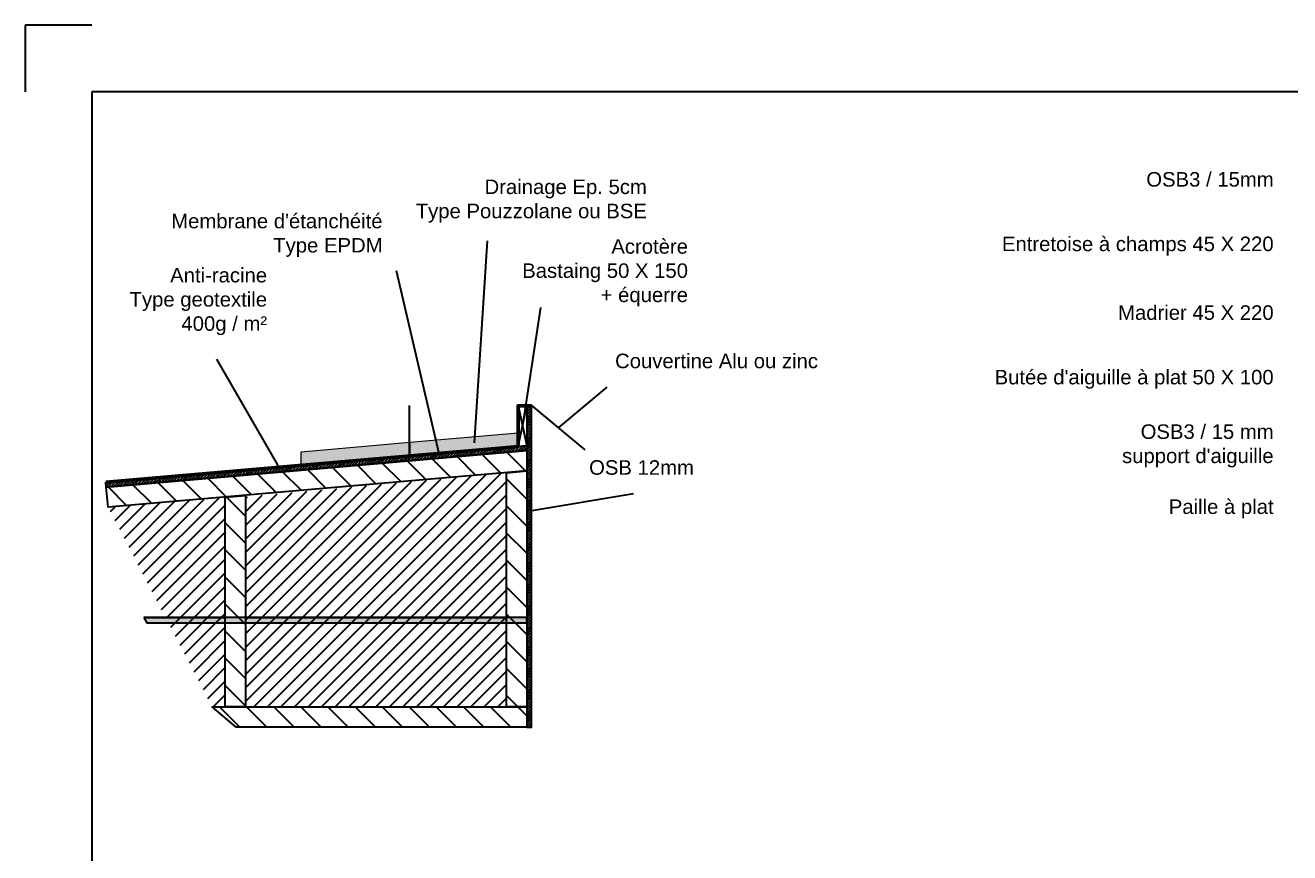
# Model space of a CAD drawing. Header units: millimetres. Extents: x 44442 to 107248, y 19612 to 59719.
# Drawn here: x 61533 to 71024, y 53506 to 59719 of the extents above; entities that cross this region are included whole.
import ezdxf

# ---------------------------------------------------------------- set-up
doc = ezdxf.new("R2010")
doc.units = ezdxf.units.MM
for name, color, linetype, lineweight, true_color in [('Annotations', 7, 'Continuous', 25, 0x000000), ('Cartouche_A3', 7, 'Continuous', 25, 0x000000), ('Charpente ... Bois_massif_Poutre-en-I', 7, 'Continuous', 25, 0x7d3900), ('Charpente ... Isoroof_tasseaux', 7, 'Continuous', 25, 0x800000), ('Charpente ... OSB_Poutre-en-I', 7, 'Continuous', 25, 0xffdca8), ('Toiture_vegetale', 3, 'Continuous', 25, 0x00ff00), ('Toiture_vegetale ... Antiracine_geotextile', 7, 'Continuous', 100, 0x800080), ('Toiture_vegetale ... Couvertine', 30, 'Continuous', 100, 0xff7f00), ('Toiture_vegetale ... Drainage', 7, 'Continuous', 25, 0xa0a0a4), ('Toiture_vegetale ... Etanchete_EPDM', 5, 'Continuous', 25, 0x0000ff)]:
    doc.layers.add(name, color=color, linetype=linetype, lineweight=lineweight, true_color=true_color)
doc.styles.add('textstyle69', font='')
doc.styles.add('textstyle70', font='')
doc.styles.add('textstyle71', font='')
doc.styles.add('textstyle72', font='')
doc.styles.add('textstyle73', font='')
doc.styles.add('textstyle75', font='')
doc.styles.add('textstyle85', font='')
doc.styles.add('textstyle86', font='')
doc.styles.add('textstyle87', font='')
doc.styles.add('textstyle88', font='')
doc.styles.add('textstyle89', font='')
doc.styles.add('textstyle91', font='')
doc.styles.get('textstyle69').set_extended_font_data('Arial')
doc.styles.get('textstyle70').set_extended_font_data('Arial')
doc.styles.get('textstyle71').set_extended_font_data('Arial')
doc.styles.get('textstyle72').set_extended_font_data('Arial')
doc.styles.get('textstyle73').set_extended_font_data('Arial')
doc.styles.get('textstyle75').set_extended_font_data('Arial')
doc.styles.get('textstyle85').set_extended_font_data('Arial')
doc.styles.get('textstyle86').set_extended_font_data('Arial')
doc.styles.get('textstyle87').set_extended_font_data('Arial')
doc.styles.get('textstyle88').set_extended_font_data('Arial')
doc.styles.get('textstyle89').set_extended_font_data('Arial')
doc.styles.get('textstyle91').set_extended_font_data('Arial')

msp = doc.modelspace()

# ---------------------------------------------------------------- hatches: boundary and pattern name
at = {"layer": 'Annotations'}
h = msp.add_hatch(dxfattribs=at)
h.set_pattern_fill('JIS_WOOD', color=256, scale=203.4473, angle=90, style=0)
h.paths.add_polyline_path([(62139.01084, 56251.30019), (65297.10403, 56525.75353), (65297.10403, 56372.59291), (62155.90163, 56099.60746)], flags=0)
h.paths.add_polyline_path([(63033.7523, 56175.82546), (63186.33781, 56189.16149), (63186.33781, 54602.08621), (63033.7523, 54602.08621)], flags=0)
h.paths.add_polyline_path([(65144.51852, 56359.3325), (65297.10403, 56372.59291), (65297.10403, 54602.08621), (65144.51852, 54602.08621)], flags=0)
h.paths.add_polyline_path([(63116.57438, 54449.5007), (62936.84319, 54602.08621), (65297.10403, 54602.08621), (65297.10403, 54449.5007)], flags=0)
at = {"layer": 'Charpente ... Isoroof_tasseaux'}
msp.add_hatch(color=256, dxfattribs=at).paths.add_polyline_path([(62423.73309, 55272.88734), (62445.68323, 55232.19787), (65297.10403, 55232.19787), (65297.10403, 55272.88734)], flags=0)
at = {"layer": 'Charpente ... OSB_Poutre-en-I'}
h = msp.add_hatch(dxfattribs=at)
h.set_pattern_fill('JIS_WOOD', color=256, scale=20.344735, angle=180, style=0)
h.paths.add_polyline_path([(65297.10403, 54449.51615), (65333.72455, 54449.5007), (65333.72455, 56862.02533), (65297.10403, 56862.02533)], flags=0)
h = msp.add_hatch(dxfattribs=at)
h.set_pattern_fill('JIS_WOOD', color=256, scale=20.344735, angle=180, style=0)
h.paths.add_polyline_path([(62136.27642, 56288.47539), (65297.10403, 56562.51208), (65297.10403, 56525.42666), (62139.01084, 56251.30019)], flags=0)
h = msp.add_hatch(dxfattribs=at)
h.set_pattern_fill('JIS_WOOD', color=256, scale=101.7237, angle=180, style=0)
h.paths.add_polyline_path([(63185.36362, 56178.70248), (65144.51852, 56359.3325), (65144.51852, 54602.08621), (63186.33781, 54602.08621)], flags=0)
h = msp.add_hatch(dxfattribs=at)
h.set_pattern_fill('JIS_WOOD', color=256, scale=101.7237, angle=180, style=0)
h.paths.add_polyline_path([(62936.84319, 54602.08621), (62155.90163, 56099.60746), (63033.7523, 56175.82546), (63033.7523, 54602.08621)], flags=0)
at = {"layer": 'Toiture_vegetale ... Drainage', "lineweight": 18}
h = msp.add_hatch(dxfattribs=at)
h.set_pattern_fill('DOTS', color=256, scale=10.172367, angle=180, style=0)
h.paths.add_polyline_path([(64418.21149, 56588.23922), (65232.00088, 56658.96139), (65232.00204, 56556.85444), (64418.21149, 56486.13213)], flags=0)
h.paths.add_polyline_path([(63604.42095, 56517.51694), (64418.21034, 56588.23912), (64418.21149, 56486.13217), (63604.42095, 56415.40986)], flags=0)

# ---------------------------------------------------------------- linework, layer by layer
at = {"layer": 'Annotations'}
for p, q in [((64999.29289, 58100.8632), (64903.35843, 56584.36322)), ((66099.29289, 56200.8632), (65320.93393, 56069.86803))]:
    msp.add_line(p, q, dxfattribs=at)
at = {"layer": 'Annotations', "color": 5, "true_color": 0x0000ff}
msp.add_line((64316.25083, 57877.1902), (64636.00083, 56504.21823), dxfattribs=at)
at = {"layer": 'Annotations', "color": 3, "true_color": 0x00ff00}
msp.add_line((65399.29289, 57600.8632), (65264.85731, 56710.8662), dxfattribs=at)
at = {"layer": 'Annotations', "color": 216, "true_color": 0x800080}
msp.add_line((62968.09435, 57211.98141), (63429.30578, 56413.73085), dxfattribs=at)
at = {"layer": 'Annotations', "color": 30, "true_color": 0xff7f00}
msp.add_line((65899.29289, 57000.8632), (65532.26814, 56697.56615), dxfattribs=at)
at = {"layer": 'Cartouche_A3', "lineweight": -3}
for p, q in [((62032.83136, 59718.9815), (61532.83156, 59718.9815)), ((61532.83156, 59718.9815), (61532.83156, 59218.9817)), ((82032.82345, 59218.9817), (62032.83136, 59218.9817)), ((62032.83136, 59218.9817), (62032.83136, 45368.98718))]:
    msp.add_line(p, q, dxfattribs=at)
at = {"layer": 'Charpente ... Bois_massif_Poutre-en-I'}
for points in [[(62139.01084, 56251.30019), (65297.10403, 56525.75353), (65297.10403, 56372.59291), (62155.90163, 56099.60746), (62139.01084, 56251.30019)], [(65144.51852, 56359.3325), (65297.10403, 56372.59291), (65297.10403, 54602.08621), (65144.51852, 54602.08621), (65144.51852, 56359.3325)], [(63033.7523, 56175.82546), (63186.33781, 56189.16149), (63186.33781, 54602.08621), (63033.7523, 54602.08621), (63033.7523, 56175.82546)]]:
    msp.add_lwpolyline(points, dxfattribs=at)
at = {"layer": 'Charpente ... Bois_massif_Poutre-en-I', "flags": 128}
msp.add_lwpolyline([(63116.57438, 54449.5007), (62936.84319, 54602.08621), (65297.10403, 54602.08621), (65297.10403, 54449.5007), (63116.57438, 54449.5007)], dxfattribs=at)
at = {"layer": 'Charpente ... Isoroof_tasseaux'}
for p, q in [((62423.92502, 55272.88734), (63033.7523, 55272.88734)), ((63186.33781, 55272.88734), (65144.51852, 55272.88734))]:
    msp.add_line(p, q, dxfattribs=at)
at = {"layer": 'Charpente ... Isoroof_tasseaux', "flags": 128}
msp.add_lwpolyline([(62423.73309, 55272.88734), (62445.68323, 55232.19787), (65297.10403, 55232.19787), (65297.10403, 55272.88734), (62423.73309, 55272.88734)], dxfattribs=at)
at = {"layer": 'Charpente ... OSB_Poutre-en-I'}
msp.add_lwpolyline([(65297.10403, 54449.51615), (65333.72455, 54449.5007), (65333.72455, 56862.02533), (65297.10403, 56862.02533), (65297.10403, 54449.51615)], dxfattribs=at)
at = {"layer": 'Charpente ... OSB_Poutre-en-I', "flags": 128}
msp.add_lwpolyline([(62136.27642, 56288.47539), (65297.10403, 56562.51208), (65297.10403, 56525.75353), (62139.01084, 56251.30019), (62136.27642, 56288.47539)], dxfattribs=at)
at = {"layer": 'Toiture_vegetale'}
for p, q in [((65232.00088, 56862.02533), (65297.10403, 56562.51208)), ((65232.00204, 56556.85444), (65297.10403, 56862.02533)), ((65297.10403, 56562.51208), (65232.00204, 56556.85444))]:
    msp.add_line(p, q, dxfattribs=at)
msp.add_lwpolyline([(65232.00088, 56862.02533), (65297.10403, 56862.02533), (65297.10403, 56562.51208), (65232.00088, 56556.85431), (65232.00088, 56862.02533)], dxfattribs=at)
at = {"layer": 'Toiture_vegetale ... Antiracine_geotextile', "lineweight": 25, "flags": 128}
msp.add_lwpolyline([(62136.27642, 56288.47539), (64418.03535, 56488.15897), (64418.03535, 56864.05216)], dxfattribs=at)
at = {"layer": 'Toiture_vegetale ... Couvertine', "lineweight": 25}
msp.add_lwpolyline([(65229.96641, 56711.53745), (65229.96641, 56864.0598), (65331.69008, 56864.0598), (65732.84621, 56531.07249)], dxfattribs=at)
at = {"layer": 'Toiture_vegetale ... Drainage', "lineweight": 18}
for points in [[(63604.42095, 56517.51694), (64418.21034, 56588.23912), (64418.21149, 56486.13217), (63604.42095, 56415.40986), (63604.42095, 56517.51694)], [(64418.21149, 56588.23922), (65232.00088, 56658.96139), (65232.00204, 56556.85444), (64418.21149, 56486.13213), (64418.21149, 56588.23922)]]:
    msp.add_lwpolyline(points, dxfattribs=at)
at = {"layer": 'Toiture_vegetale ... Etanchete_EPDM', "lineweight": 50}
msp.add_lwpolyline([(62136.22728, 56289.21974), (65232.00088, 56556.85431), (65232.00088, 56862.02533), (65333.72455, 56862.02533)], dxfattribs=at)

# ---------------------------------------------------------------- texts
at = {"layer": 'Annotations', "char_height": 305.171}
for s, insert, attachment_point, style in [('\\H108.99;Drainage Ep. 5cm\\PType Pouzzolane ou BSE', (66198.64519, 58398.9537), 6, 'textstyle70'), ("\\H108.99;Membrane d'étanchéité\\PType EPDM", (64214.66449, 58141.87071), 6, 'textstyle69'), ('\\H108.99;Acrotère\\PBastaing 50 X 150\\P+ équerre', (66507.44181, 57860.38553), 6, 'textstyle71'), ('\\H108.99;Anti-racine\\PType geotextile\\P400g / m²', (63347.98313, 57644.76922), 6, 'textstyle75'), ('\\H108.99;Couvertine Alu ou zinc', (65960.09814, 57198.02597), 4, 'textstyle72'), ('\\H108.99;OSB 12mm', (66551.94847, 56397.99029), 6, 'textstyle73')]:
    msp.add_mtext(s, dxfattribs=dict(at, insert=insert, attachment_point=attachment_point, style=style))
at = {"layer": 'Annotations', "color": 7, "true_color": 0xffffff, "char_height": 305.171, "attachment_point": 6}
for s, insert, style in [('\\H108.99;OSB3 / 15mm', (70903.5872, 58561.52416), 'textstyle85'), ('\\H108.99;Entretoise à champs 45 X 220', (70903.5872, 58061.30758), 'textstyle86'), ('\\H108.99;Madrier 45 X 220', (70903.5872, 57561.09099), 'textstyle87'), ("\\H108.99;Butée d'aiguille à plat 50 X 100", (70903.5872, 57060.8744), 'textstyle88'), ("\\H108.99;OSB3 / 15 mm\\Psupport d'aiguille", (70903.5872, 56560.65782), 'textstyle89'), ('\\H108.99;Paille à plat', (70903.5872, 56087.76079), 'textstyle91')]:
    msp.add_mtext(s, dxfattribs=dict(at, insert=insert, style=style))

doc.saveas('drawing.dxf')
